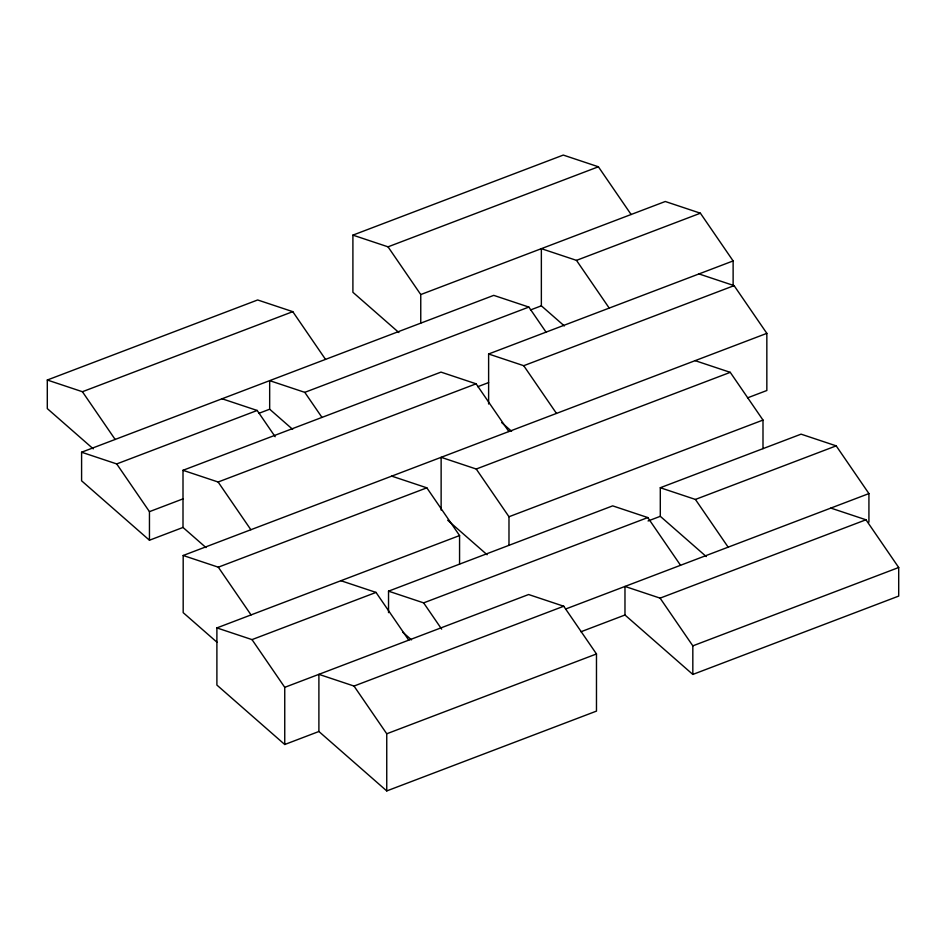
<?xml version="1.0" encoding="UTF-8"?>
<svg xmlns="http://www.w3.org/2000/svg" width="946" height="946" viewBox="0 0 946 946"><rect width="100%" height="100%" fill="white"/><g stroke="black" fill="none" stroke-linecap="round" stroke-linejoin="round"><path stroke-width="1.42" d="M398.869 332.543L352.905 292.29L352.905 235.128L563.272 155.073L598.392 166.78L631.124 214.506M352.905 235.128L388.026 246.835L598.392 166.78M93.264 448.853L47.3 408.601L47.3 380.02L257.667 299.965L292.787 311.66L325.519 359.385M47.3 380.02L82.42 391.727L292.787 311.66M420.757 323.142L420.757 294.561L665.275 201.498L700.395 213.205L733.126 260.93L733.126 285.846M564.348 325.944L541.36 305.818L541.36 248.668L576.481 260.363L700.395 213.205M205.992 547.58L183.004 527.454L149.456 540.225L81.593 480.805L81.593 452.223L493.741 295.365L528.861 307.072L546.043 332.129M81.593 452.223L116.713 463.93L257.17 410.469L275.168 436.721M292.657 429.354L269.669 409.216L269.669 380.647L304.789 392.354L528.861 307.072M258.79 413.367L269.669 409.216M530.481 309.957L541.36 305.818M183.004 527.454L183.004 470.304L440.99 372.109L476.11 383.816L508.853 431.542M488.621 404.001L488.621 353.993L733.126 260.93M183.004 470.304L218.124 482.011L476.11 383.816M488.621 353.993L523.729 365.7L734.096 285.633L766.839 333.359L766.839 390.509L747.529 397.864M149.456 540.225L149.456 511.656L183.004 498.873M477.73 386.713L488.621 382.574M217.119 642.358L183.181 612.641L183.181 555.491L766.839 333.359M183.181 555.491L218.301 567.186L426.835 487.829L459.567 535.554L459.567 564.135M441.132 510.071L441.132 457.32L476.24 469.027L730.253 372.346L762.996 420.071L762.996 448.652M284.746 744.502L284.746 687.34L528.613 594.526L563.733 606.232L596.477 653.958L596.477 711.108L386.748 790.927L318.897 731.495L284.746 744.502L216.894 685.07L216.894 627.908L459.567 535.554M508.983 545.322L508.983 516.741L762.996 420.071M216.894 627.908L252.014 639.614L376.023 592.421L408.755 640.146M388.534 612.606L388.534 591.167L612.677 505.862L647.797 517.568L680.529 565.282M706.26 556.567L660.296 516.315L660.296 487.734L801.073 434.155L836.193 445.862L868.925 493.587L868.925 522.168M388.534 591.167L423.642 602.874L647.797 517.568M660.296 487.734L695.416 499.441L836.193 445.862M648.057 520.974L660.296 516.315M318.897 731.495L318.897 674.344L354.017 686.051L563.733 606.232M565.779 608.964L868.925 493.587M660.095 598.132L865.968 519.78L898.7 567.505L898.7 596.086L692.827 674.439L624.975 615.006L624.975 586.437L660.095 598.132L692.827 645.858L692.827 674.439M580.927 631.774L624.975 615.006M386.748 790.927L386.748 733.777L596.477 653.958M692.827 645.858L898.7 567.505M698.976 273.926L734.096 285.633M695.133 360.651L730.253 372.346M830.848 508.085L865.968 519.78M222.05 398.763L257.17 410.469M391.715 476.122L426.835 487.829M340.903 580.714L376.023 592.421M501.747 422.649L511.597 431.281M447.695 520.229L487.095 554.734M402.76 632.212L411.51 639.874M576.481 260.363L609.212 308.089M695.416 499.441L728.148 547.166M523.729 365.7L556.473 413.414M388.026 246.835L420.757 294.561M476.24 469.027L508.983 516.741M304.789 392.354L321.971 417.399M423.642 602.874L441.652 629.125M218.124 482.011L250.867 529.725M354.017 686.051L386.748 733.777M218.301 567.186L251.045 614.912M82.42 391.727L115.152 439.452M252.014 639.614L284.746 687.34M116.713 463.93L149.456 511.656"/></g></svg>
